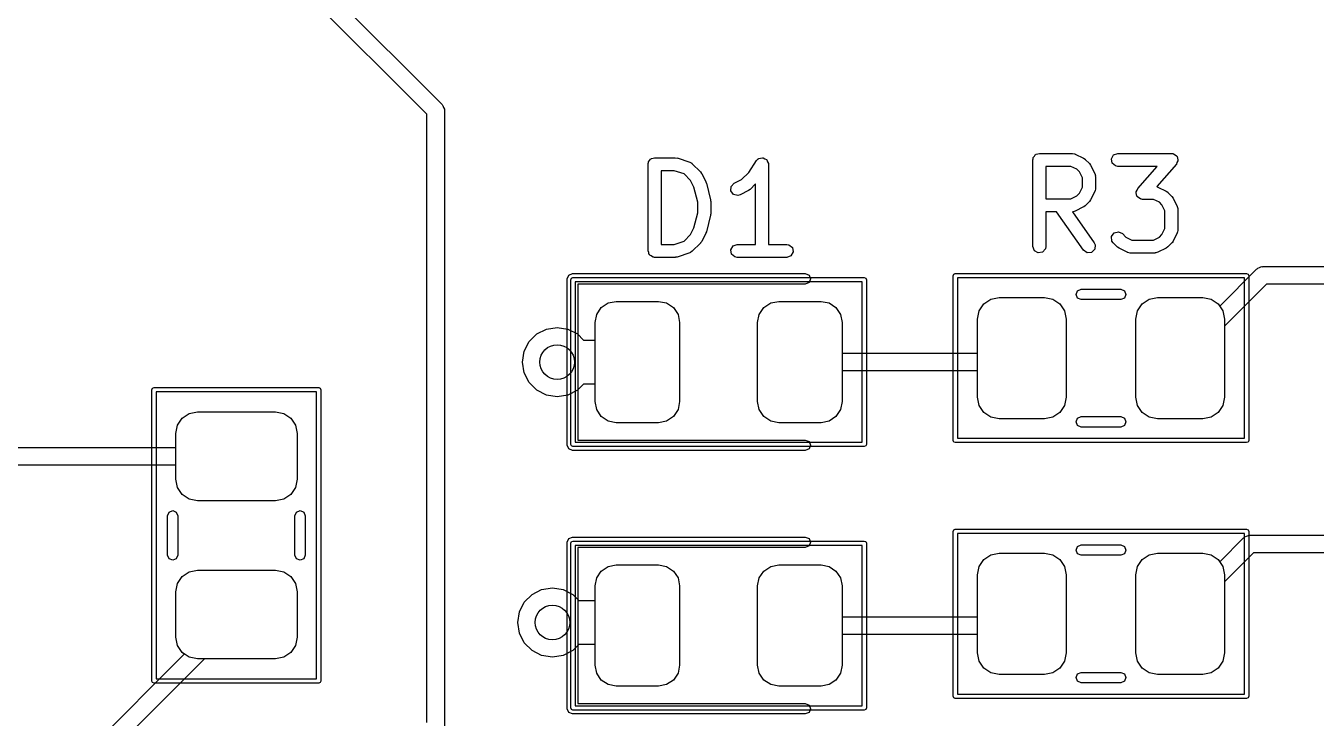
# Model space of a CAD drawing. Extents: x 96 to 198, y -147 to -47.
# Drawn here: x 148.07 to 162.96, y -86.61 to -78.62 of the extents above; entities that cross this region are included whole.
import ezdxf

# ---------------------------------------------------------------- set-up
doc = ezdxf.new("R2010")
doc.units = 0
doc.layers.add('BLACK', color=7, linetype='CONTINUOUS')

msp = doc.modelspace()

# ---------------------------------------------------------------- linework, layer by layer
at = {"layer": 'BLACK', "linetype": 'CONTINUOUS'}
for p, q in [((150.584, -77.2407), (152.872, -79.5282)), ((152.698, -79.6421), (150.47, -77.4141)), ((152.872, -79.5282), (152.876, -79.5355)), ((152.876, -79.5355), (152.882, -79.5403)), ((152.882, -79.5403), (152.89, -79.5629)), ((152.89, -79.5629), (152.9, -79.5841)), ((152.9, -79.5841), (152.899, -79.5922)), ((152.899, -79.5922), (152.902, -79.6)), ((152.902, -79.6), (152.902, -86.7)), ((152.698, -86.6579), (152.698, -79.6421)), ((155.249, -80.2174), (155.251, -80.2076)), ((155.249, -81.2174), (155.249, -80.2174)), ((155.251, -80.2044), (155.252, -80.2015)), ((155.251, -80.2076), (155.251, -80.2044)), ((155.252, -80.2015), (155.254, -80.1917)), ((155.254, -80.1917), (155.266, -80.1768)), ((155.266, -80.1768), (155.276, -80.1599)), ((155.276, -80.1599), (155.283, -80.1576)), ((155.283, -80.1576), (155.287, -80.1524)), ((155.287, -80.1524), (155.306, -80.149)), ((155.306, -80.149), (155.324, -80.1424)), ((155.324, -80.1424), (155.562, -80.1424)), ((155.562, -80.1424), (155.585, -80.1463)), ((155.585, -80.1463), (155.586, -80.1462)), ((155.586, -80.1462), (155.729, -80.1938)), ((155.729, -80.1938), (155.752, -80.2063)), ((155.752, -80.2063), (155.754, -80.2101)), ((155.754, -80.2101), (155.758, -80.212)), ((155.758, -80.212), (155.854, -80.3072)), ((156.409, -80.3125), (156.5, -80.1758)), ((156.5, -80.1758), (156.518, -80.1569)), ((156.518, -80.1569), (156.522, -80.1557)), ((156.522, -80.1557), (156.525, -80.1524)), ((156.525, -80.1524), (156.546, -80.1486)), ((156.546, -80.1486), (156.567, -80.1425)), ((156.567, -80.1425), (156.571, -80.1443)), ((156.571, -80.1443), (156.576, -80.1435)), ((156.576, -80.1435), (156.594, -80.1544)), ((156.594, -80.1544), (156.614, -80.1631)), ((156.614, -80.1631), (156.616, -80.167)), ((156.616, -80.167), (156.62, -80.1692)), ((156.62, -80.1692), (156.627, -80.1896)), ((156.627, -80.1896), (156.637, -80.2091)), ((156.637, -80.2091), (156.636, -80.2133)), ((156.636, -80.2133), (156.637, -80.2174)), ((156.637, -80.2174), (156.637, -81.1424)), ((159.687, -80.1674), (159.689, -80.1576)), ((159.687, -81.1674), (159.687, -80.1674)), ((159.688, -80.1544), (159.69, -80.1515)), ((159.689, -80.1576), (159.688, -80.1544)), ((159.69, -80.1515), (159.691, -80.1417)), ((159.691, -80.1417), (159.704, -80.1268)), ((159.704, -80.1268), (159.714, -80.1099)), ((159.714, -80.1099), (159.72, -80.1076)), ((159.72, -80.1076), (159.724, -80.1024)), ((159.724, -80.1024), (159.744, -80.099)), ((159.744, -80.099), (159.762, -80.0924)), ((159.762, -80.0924), (160.143, -80.0924)), ((160.143, -80.0924), (160.169, -80.0969)), ((160.169, -80.0969), (160.172, -80.0998)), ((160.172, -80.0998), (160.176, -80.1003)), ((160.176, -80.1003), (160.272, -80.1479)), ((160.272, -80.1479), (160.29, -80.1613)), ((160.29, -80.1613), (160.291, -80.162)), ((160.291, -80.162), (160.339, -80.2096)), ((160.339, -80.2096), (160.352, -80.228)), ((160.593, -80.1544), (160.618, -80.1099)), ((160.602, -80.2049), (160.593, -80.1544)), ((160.641, -80.2379), (160.602, -80.2049)), ((160.618, -80.1099), (160.667, -80.0924)), ((160.667, -80.0924), (161.286, -80.0924)), ((161.342, -80.2168), (161.115, -80.4768)), ((161.286, -80.0924), (161.297, -80.0943)), ((161.297, -80.0943), (161.3, -80.0938)), ((161.3, -80.0938), (161.303, -80.0954)), ((161.303, -80.0954), (161.311, -80.0969)), ((161.311, -80.0969), (161.327, -80.1099)), ((161.327, -80.1099), (161.344, -80.1204)), ((161.349, -80.1979), (161.342, -80.2168)), ((161.344, -80.1204), (161.346, -80.126)), ((161.346, -80.126), (161.351, -80.1299)), ((161.36, -80.1804), (161.349, -80.1979)), ((161.351, -80.1299), (161.354, -80.1498)), ((161.354, -80.1498), (161.361, -80.1689)), ((161.361, -80.1689), (161.359, -80.1745)), ((161.359, -80.1745), (161.36, -80.1804)), ((155.55, -80.2924), (155.399, -80.2924)), ((155.399, -80.2924), (155.399, -81.1424)), ((155.665, -80.3306), (155.55, -80.2924)), ((155.739, -80.4047), (155.665, -80.3306)), ((155.854, -80.3072), (155.866, -80.3256)), ((155.866, -80.3256), (155.868, -80.3267)), ((155.868, -80.3267), (155.915, -80.4219)), ((156.328, -80.3938), (156.409, -80.3125)), ((160.125, -80.2424), (159.837, -80.2424)), ((159.837, -80.2424), (159.837, -80.6162)), ((160.194, -80.2766), (160.125, -80.2424)), ((160.224, -80.307), (160.194, -80.2766)), ((160.258, -80.3756), (160.224, -80.307)), ((160.352, -80.228), (160.353, -80.2291)), ((160.353, -80.2291), (160.4, -80.3243)), ((160.4, -80.3243), (160.408, -80.3493)), ((160.408, -80.3493), (160.407, -80.3536)), ((160.407, -80.3536), (160.408, -80.3579)), ((160.408, -80.3579), (160.408, -80.5007)), ((160.667, -80.2424), (160.641, -80.2379)), ((161.12, -80.2424), (160.667, -80.2424)), ((160.896, -80.4989), (161.12, -80.2424)), ((155.777, -80.4817), (155.739, -80.4047)), ((155.821, -80.6552), (155.777, -80.4817)), ((155.915, -80.4219), (155.919, -80.4343)), ((155.919, -80.4343), (155.921, -80.4373)), ((155.921, -80.4373), (155.969, -80.6278)), ((156.205, -80.5245), (156.208, -80.4733)), ((156.208, -80.4733), (156.243, -80.436)), ((156.243, -80.436), (156.328, -80.3938)), ((156.407, -80.5214), (156.406, -80.5226)), ((156.425, -80.5085), (156.407, -80.5214)), ((156.487, -80.4461), (156.425, -80.5085)), ((156.487, -81.1424), (156.487, -80.4461)), ((160.224, -80.5515), (160.258, -80.483)), ((160.258, -80.483), (160.258, -80.3756)), ((160.408, -80.5007), (160.404, -80.5264)), ((160.879, -80.5353), (160.889, -80.5178)), ((160.889, -80.5178), (160.896, -80.4989)), ((161.115, -80.4768), (161.121, -80.4779)), ((161.121, -80.4779), (161.124, -80.4807)), ((161.124, -80.4807), (161.129, -80.4813)), ((161.129, -80.4813), (161.224, -80.5289)), ((155.821, -80.7796), (155.821, -80.6552)), ((155.969, -80.6278), (155.97, -80.6427)), ((155.97, -80.6427), (155.971, -80.646)), ((155.971, -80.646), (155.971, -80.7888)), ((156.235, -80.5657), (156.205, -80.5245)), ((156.285, -80.5776), (156.235, -80.5657)), ((156.31, -80.5702), (156.285, -80.5776)), ((156.406, -80.5226), (156.31, -80.5702)), ((159.837, -80.6162), (160.125, -80.6162)), ((160.125, -80.6162), (160.194, -80.5819)), ((160.194, -80.5819), (160.224, -80.5515)), ((160.339, -80.649), (160.291, -80.6966)), ((160.353, -80.6295), (160.339, -80.6475)), ((160.339, -80.6475), (160.339, -80.649)), ((160.4, -80.5343), (160.353, -80.6295)), ((160.401, -80.5298), (160.4, -80.5343)), ((160.404, -80.5264), (160.401, -80.5298)), ((160.877, -80.5468), (160.88, -80.5412)), ((160.884, -80.5659), (160.877, -80.5468)), ((160.88, -80.5412), (160.879, -80.5353)), ((160.887, -80.5858), (160.884, -80.5659)), ((160.892, -80.5897), (160.887, -80.5858)), ((160.894, -80.5953), (160.892, -80.5897)), ((160.911, -80.6058), (160.894, -80.5953)), ((160.927, -80.6188), (160.911, -80.6058)), ((160.935, -80.6203), (160.927, -80.6188)), ((160.938, -80.6219), (160.935, -80.6203)), ((160.941, -80.6214), (160.938, -80.6219)), ((160.952, -80.6233), (160.941, -80.6214)), ((161.078, -80.6233), (160.952, -80.6233)), ((161.146, -80.6576), (161.078, -80.6233)), ((161.176, -80.688), (161.146, -80.6576)), ((161.224, -80.5289), (161.242, -80.5422)), ((161.242, -80.5422), (161.244, -80.5429)), ((161.244, -80.5429), (161.291, -80.5905)), ((161.291, -80.5905), (161.304, -80.6089)), ((161.304, -80.6089), (161.305, -80.61)), ((161.305, -80.61), (161.353, -80.7053)), ((155.777, -80.9531), (155.821, -80.7796)), ((155.969, -80.807), (155.921, -80.9975)), ((155.971, -80.7888), (155.968, -80.8036)), ((155.968, -80.8036), (155.969, -80.807)), ((159.961, -80.7662), (159.837, -80.7662)), ((159.837, -80.7662), (159.837, -81.1674)), ((160.272, -81.2104), (159.961, -80.7662)), ((160.147, -80.7647), (160.144, -80.7658)), ((160.144, -80.7658), (160.395, -81.1244)), ((160.151, -80.7657), (160.147, -80.7647)), ((160.176, -80.7583), (160.151, -80.7657)), ((160.272, -80.7107), (160.176, -80.7583)), ((160.273, -80.7095), (160.272, -80.7107)), ((160.291, -80.6966), (160.273, -80.7095)), ((161.211, -80.7565), (161.176, -80.688)), ((161.211, -80.9592), (161.211, -80.7565)), ((161.353, -80.7053), (161.36, -80.7302)), ((161.36, -80.7302), (161.359, -80.7346)), ((161.359, -80.7346), (161.361, -80.7388)), ((161.361, -80.7388), (161.361, -80.9769)), ((155.739, -81.0301), (155.777, -80.9531)), ((161.176, -81.0277), (161.211, -80.9592)), ((155.55, -81.1424), (155.665, -81.1042)), ((155.665, -81.1042), (155.739, -81.0301)), ((155.868, -81.1081), (155.854, -81.1261)), ((155.915, -81.0128), (155.868, -81.1081)), ((155.916, -81.0093), (155.915, -81.0128)), ((155.921, -80.9975), (155.916, -81.0093)), ((160.594, -81.0527), (160.624, -81.0107)), ((160.599, -81.1038), (160.594, -81.0527)), ((160.614, -81.1252), (160.599, -81.1038)), ((160.624, -81.0107), (160.673, -80.9974)), ((160.673, -80.9974), (160.72, -81.0191)), ((160.72, -81.0191), (160.759, -81.0581)), ((160.759, -81.0581), (160.827, -81.0924)), ((160.827, -81.0924), (161.078, -81.0924)), ((161.078, -81.0924), (161.146, -81.0581)), ((161.146, -81.0581), (161.176, -81.0277)), ((161.305, -81.1057), (161.292, -81.1237)), ((161.353, -81.0104), (161.305, -81.1057)), ((161.356, -81.0026), (161.353, -81.006)), ((161.353, -81.006), (161.353, -81.0104)), ((161.361, -80.9769), (161.356, -81.0026)), ((155.256, -81.2357), (155.249, -81.2174)), ((155.259, -81.2549), (155.256, -81.2357)), ((155.265, -81.2592), (155.259, -81.2549)), ((155.267, -81.2656), (155.265, -81.2592)), ((155.284, -81.2753), (155.267, -81.2656)), ((155.399, -81.1424), (155.55, -81.1424)), ((155.729, -81.2409), (155.586, -81.2885)), ((155.733, -81.2381), (155.729, -81.2409)), ((155.737, -81.2377), (155.733, -81.2381)), ((155.758, -81.2228), (155.737, -81.2377)), ((155.854, -81.1276), (155.758, -81.2228)), ((155.854, -81.1261), (155.854, -81.1276)), ((156.203, -81.2044), (156.229, -81.1599)), ((156.212, -81.2549), (156.203, -81.2044)), ((156.251, -81.2879), (156.212, -81.2549)), ((156.229, -81.1599), (156.277, -81.1424)), ((156.277, -81.1424), (156.487, -81.1424)), ((156.637, -81.1424), (156.848, -81.1424)), ((156.848, -81.1424), (156.874, -81.1469)), ((156.874, -81.1469), (156.913, -81.1799)), ((156.922, -81.2304), (156.896, -81.2748)), ((156.913, -81.1799), (156.922, -81.2304)), ((159.704, -81.2156), (159.687, -81.1674)), ((159.749, -81.2412), (159.704, -81.2156)), ((159.799, -81.2323), (159.749, -81.2412)), ((159.832, -81.193), (159.799, -81.2323)), ((159.837, -81.1674), (159.832, -81.193)), ((160.314, -81.2398), (160.272, -81.2104)), ((160.365, -81.2354), (160.314, -81.2398)), ((160.401, -81.1991), (160.365, -81.2354)), ((160.395, -81.1244), (160.406, -81.148)), ((160.406, -81.148), (160.401, -81.1991)), ((160.661, -81.1728), (160.614, -81.1252)), ((160.663, -81.1735), (160.661, -81.1728)), ((160.681, -81.1868), (160.663, -81.1735)), ((160.776, -81.2345), (160.681, -81.1868)), ((160.78, -81.235), (160.776, -81.2345)), ((160.784, -81.2379), (160.78, -81.235)), ((160.81, -81.2424), (160.784, -81.2379)), ((161.095, -81.2424), (160.81, -81.2424)), ((161.099, -81.2408), (161.095, -81.2424)), ((161.104, -81.2419), (161.099, -81.2408)), ((161.129, -81.2345), (161.104, -81.2419)), ((161.224, -81.1868), (161.129, -81.2345)), ((161.225, -81.1857), (161.224, -81.1868)), ((161.244, -81.1728), (161.225, -81.1857)), ((161.291, -81.1252), (161.244, -81.1728)), ((161.292, -81.1237), (161.291, -81.1252)), ((155.299, -81.2879), (155.284, -81.2753)), ((155.308, -81.2896), (155.299, -81.2879)), ((155.311, -81.2912), (155.308, -81.2896)), ((155.315, -81.2907), (155.311, -81.2912)), ((155.324, -81.2924), (155.315, -81.2907)), ((155.562, -81.2924), (155.324, -81.2924)), ((155.564, -81.2918), (155.562, -81.2924)), ((155.586, -81.2885), (155.564, -81.2918)), ((156.277, -81.2924), (156.251, -81.2879)), ((156.848, -81.2924), (156.277, -81.2924)), ((156.896, -81.2748), (156.848, -81.2924)), ((162.28, -81.4178), (162.303, -81.4105)), ((162.303, -81.4105), (162.324, -81.3997)), ((162.324, -81.3997), (162.332, -81.4009)), ((162.332, -81.4009), (162.34, -81.3984)), ((162.34, -81.3984), (166.216, -81.3984)), ((154.317, -81.54), (154.335, -81.4976)), ((154.317, -83.46), (154.317, -81.54)), ((154.335, -81.4976), (154.377, -81.48)), ((154.357, -81.55), (154.365, -81.5323)), ((154.357, -83.45), (154.357, -81.55)), ((154.365, -81.5323), (154.382, -81.525)), ((154.377, -81.48), (157.062, -81.48)), ((154.382, -81.525), (157.743, -81.525)), ((157.062, -81.48), (157.105, -81.4976)), ((157.105, -81.4976), (157.123, -81.54)), ((157.123, -81.54), (157.105, -81.5824)), ((157.743, -81.525), (157.76, -81.5323)), ((157.76, -81.5323), (157.767, -81.55)), ((157.767, -81.55), (157.767, -83.45)), ((158.767, -81.505), (158.775, -81.4873)), ((158.767, -83.405), (158.767, -81.505)), ((158.775, -81.4873), (158.792, -81.48)), ((158.792, -81.48), (162.153, -81.48)), ((158.817, -81.53), (158.817, -83.38)), ((162.127, -81.53), (158.817, -81.53)), ((161.842, -81.8545), (162.268, -81.4282)), ((162.127, -83.38), (162.127, -81.53)), ((162.153, -81.48), (162.17, -81.4873)), ((162.17, -81.4873), (162.177, -81.505)), ((162.177, -81.505), (162.177, -83.405)), ((162.268, -81.4282), (162.275, -81.4244)), ((162.275, -81.4244), (162.28, -81.4178)), ((154.407, -81.575), (154.407, -83.425)), ((157.718, -81.575), (154.407, -81.575)), ((157.062, -81.6), (154.438, -81.6)), ((154.438, -81.6), (154.438, -83.4)), ((157.105, -81.5824), (157.062, -81.6)), ((157.718, -83.425), (157.718, -81.575)), ((160.185, -81.72), (160.203, -81.6776)), ((160.203, -81.6776), (160.245, -81.66)), ((160.245, -81.66), (160.7, -81.66)), ((160.7, -81.66), (160.742, -81.6776)), ((160.742, -81.6776), (160.76, -81.72)), ((162.382, -81.6016), (161.897, -82.0862)), ((166.216, -81.6016), (162.382, -81.6016)), ((154.709, -81.8714), (154.788, -81.8186)), ((154.709, -81.8714), (154.788, -81.8186)), ((154.709, -81.8714), (154.788, -81.8186)), ((154.788, -81.8186), (154.881, -81.8)), ((154.788, -81.8186), (154.881, -81.8)), ((154.788, -81.8186), (154.881, -81.8)), ((154.881, -81.8), (155.369, -81.8)), ((154.881, -81.8), (155.369, -81.8)), ((154.881, -81.8), (155.369, -81.8)), ((155.369, -81.8), (155.462, -81.8186)), ((155.369, -81.8), (155.462, -81.8186)), ((155.369, -81.8), (155.462, -81.8186)), ((155.462, -81.8186), (155.541, -81.8714)), ((155.462, -81.8186), (155.541, -81.8714)), ((155.462, -81.8186), (155.541, -81.8714)), ((156.584, -81.8714), (156.663, -81.8186)), ((156.584, -81.8714), (156.663, -81.8186)), ((156.584, -81.8714), (156.663, -81.8186)), ((156.663, -81.8186), (156.756, -81.8)), ((156.663, -81.8186), (156.756, -81.8)), ((156.663, -81.8186), (156.756, -81.8)), ((156.756, -81.8), (157.244, -81.8)), ((156.756, -81.8), (157.244, -81.8)), ((156.756, -81.8), (157.244, -81.8)), ((157.244, -81.8), (157.337, -81.8186)), ((157.244, -81.8), (157.337, -81.8186)), ((157.244, -81.8), (157.337, -81.8186)), ((157.337, -81.8186), (157.416, -81.8714)), ((157.337, -81.8186), (157.416, -81.8714)), ((157.337, -81.8186), (157.416, -81.8714)), ((159.067, -81.9093), (159.121, -81.8282)), ((159.067, -81.9093), (159.121, -81.8282)), ((159.067, -81.9093), (159.121, -81.8282)), ((159.121, -81.8282), (159.202, -81.774)), ((159.121, -81.8282), (159.202, -81.774)), ((159.121, -81.8282), (159.202, -81.774)), ((159.202, -81.774), (159.297, -81.755)), ((159.202, -81.774), (159.297, -81.755)), ((159.202, -81.774), (159.297, -81.755)), ((159.297, -81.755), (159.822, -81.755)), ((159.297, -81.755), (159.822, -81.755)), ((159.297, -81.755), (159.822, -81.755)), ((159.822, -81.755), (159.918, -81.774)), ((159.822, -81.755), (159.918, -81.774)), ((159.822, -81.755), (159.918, -81.774)), ((159.918, -81.774), (159.999, -81.8282)), ((159.918, -81.774), (159.999, -81.8282)), ((159.918, -81.774), (159.999, -81.8282)), ((159.999, -81.8282), (160.053, -81.9093)), ((159.999, -81.8282), (160.053, -81.9093)), ((159.999, -81.8282), (160.053, -81.9093)), ((160.203, -81.7624), (160.185, -81.72)), ((160.245, -81.78), (160.203, -81.7624)), ((160.7, -81.78), (160.245, -81.78)), ((160.742, -81.7624), (160.7, -81.78)), ((160.76, -81.72), (160.742, -81.7624)), ((160.892, -81.9093), (160.946, -81.8282)), ((160.892, -81.9093), (160.946, -81.8282)), ((160.892, -81.9093), (160.946, -81.8282)), ((160.946, -81.8282), (161.027, -81.774)), ((160.946, -81.8282), (161.027, -81.774)), ((160.946, -81.8282), (161.027, -81.774)), ((161.027, -81.774), (161.123, -81.755)), ((161.027, -81.774), (161.123, -81.755)), ((161.027, -81.774), (161.123, -81.755)), ((161.123, -81.755), (161.647, -81.755)), ((161.123, -81.755), (161.647, -81.755)), ((161.123, -81.755), (161.647, -81.755)), ((161.647, -81.755), (161.743, -81.774)), ((161.647, -81.755), (161.743, -81.774)), ((161.647, -81.755), (161.743, -81.774)), ((161.743, -81.774), (161.824, -81.8282)), ((161.743, -81.774), (161.824, -81.8282)), ((161.743, -81.774), (161.824, -81.8282)), ((161.824, -81.8282), (161.842, -81.8545)), ((161.824, -81.8282), (161.878, -81.9093)), ((161.824, -81.8282), (161.878, -81.9093)), ((154.637, -82.0438), (154.656, -81.9505)), ((154.637, -82.0438), (154.656, -81.9505)), ((154.637, -82.0438), (154.656, -81.9505)), ((154.656, -81.9505), (154.709, -81.8714)), ((154.656, -81.9505), (154.709, -81.8714)), ((154.656, -81.9505), (154.709, -81.8714)), ((155.541, -81.8714), (155.594, -81.9505)), ((155.541, -81.8714), (155.594, -81.9505)), ((155.541, -81.8714), (155.594, -81.9505)), ((155.594, -81.9505), (155.612, -82.0438)), ((155.594, -81.9505), (155.612, -82.0438)), ((155.594, -81.9505), (155.612, -82.0438)), ((156.512, -82.0438), (156.531, -81.9505)), ((156.512, -82.0438), (156.531, -81.9505)), ((156.512, -82.0438), (156.531, -81.9505)), ((156.531, -81.9505), (156.584, -81.8714)), ((156.531, -81.9505), (156.584, -81.8714)), ((156.531, -81.9505), (156.584, -81.8714)), ((157.416, -81.8714), (157.469, -81.9505)), ((157.416, -81.8714), (157.469, -81.9505)), ((157.416, -81.8714), (157.469, -81.9505)), ((157.469, -81.9505), (157.487, -82.0438)), ((157.469, -81.9505), (157.487, -82.0438)), ((157.469, -81.9505), (157.487, -82.0438)), ((159.047, -82.005), (159.067, -81.9093)), ((159.047, -82.005), (159.067, -81.9093)), ((159.047, -82.005), (159.067, -81.9093)), ((159.047, -82.3984), (159.047, -82.005)), ((159.047, -82.905), (159.047, -82.005)), ((159.047, -82.905), (159.047, -82.005)), ((160.053, -81.9093), (160.072, -82.005)), ((160.053, -81.9093), (160.072, -82.005)), ((160.053, -81.9093), (160.072, -82.005)), ((160.072, -82.005), (160.072, -82.905)), ((160.072, -82.005), (160.072, -82.905)), ((160.072, -82.005), (160.072, -82.905)), ((160.873, -82.005), (160.892, -81.9093)), ((160.873, -82.005), (160.892, -81.9093)), ((160.873, -82.005), (160.892, -81.9093)), ((160.873, -82.905), (160.873, -82.005)), ((160.873, -82.905), (160.873, -82.005)), ((160.873, -82.905), (160.873, -82.005)), ((161.878, -81.9093), (161.897, -82.005)), ((161.878, -81.9093), (161.897, -82.005)), ((161.897, -82.005), (161.897, -82.905)), ((161.897, -82.005), (161.897, -82.905)), ((153.965, -82.1764), (154.076, -82.1196)), ((154.076, -82.1196), (154.2, -82.1)), ((154.2, -82.1), (154.324, -82.1196)), ((154.324, -82.1196), (154.435, -82.1764)), ((154.637, -82.246), (154.637, -82.0438)), ((154.637, -82.9562), (154.637, -82.0438)), ((154.637, -82.9562), (154.637, -82.0438)), ((155.612, -82.0438), (155.612, -82.9562)), ((155.612, -82.0438), (155.612, -82.9562)), ((155.612, -82.0438), (155.612, -82.9562)), ((156.512, -82.9562), (156.512, -82.0438)), ((156.512, -82.9562), (156.512, -82.0438)), ((156.512, -82.9562), (156.512, -82.0438)), ((157.487, -82.0438), (157.487, -82.3984)), ((157.487, -82.0438), (157.487, -82.9562)), ((157.487, -82.0438), (157.487, -82.9562)), ((161.897, -82.0862), (161.897, -82.905)), ((153.82, -82.3764), (153.876, -82.2649)), ((153.876, -82.2649), (153.965, -82.1764)), ((154.435, -82.1764), (154.505, -82.246)), ((154.505, -82.246), (154.637, -82.246)), ((153.8, -82.5), (153.82, -82.3764)), ((157.487, -82.3984), (159.047, -82.3984)), ((153.82, -82.6236), (153.8, -82.5)), ((159.047, -82.6016), (157.487, -82.6016)), ((157.487, -82.6016), (157.487, -82.9562)), ((159.047, -82.905), (159.047, -82.6016)), ((153.876, -82.7351), (153.82, -82.6236)), ((153.965, -82.8236), (153.876, -82.7351)), ((154.505, -82.754), (154.435, -82.8236)), ((154.637, -82.754), (154.505, -82.754)), ((154.637, -82.9562), (154.637, -82.754)), ((149.525, -82.82), (149.532, -82.8023)), ((149.525, -86.18), (149.525, -82.82)), ((149.532, -82.8023), (149.55, -82.795)), ((149.55, -82.795), (151.45, -82.795)), ((149.575, -82.845), (149.575, -86.155)), ((151.425, -82.845), (149.575, -82.845)), ((151.425, -86.155), (151.425, -82.845)), ((151.45, -82.795), (151.468, -82.8023)), ((151.468, -82.8023), (151.475, -82.82)), ((151.475, -82.82), (151.475, -86.18)), ((154.076, -82.8804), (153.965, -82.8236)), ((154.2, -82.9), (154.076, -82.8804)), ((154.324, -82.8804), (154.2, -82.9)), ((154.435, -82.8236), (154.324, -82.8804)), ((154.656, -83.0495), (154.637, -82.9562)), ((154.656, -83.0495), (154.637, -82.9562)), ((154.656, -83.0495), (154.637, -82.9562)), ((154.709, -83.1286), (154.656, -83.0495)), ((154.709, -83.1286), (154.656, -83.0495)), ((154.709, -83.1286), (154.656, -83.0495)), ((155.594, -83.0495), (155.541, -83.1286)), ((155.594, -83.0495), (155.541, -83.1286)), ((155.594, -83.0495), (155.541, -83.1286)), ((155.612, -82.9562), (155.594, -83.0495)), ((155.612, -82.9562), (155.594, -83.0495)), ((155.612, -82.9562), (155.594, -83.0495)), ((156.531, -83.0495), (156.512, -82.9562)), ((156.531, -83.0495), (156.512, -82.9562)), ((156.531, -83.0495), (156.512, -82.9562)), ((156.584, -83.1286), (156.531, -83.0495)), ((156.584, -83.1286), (156.531, -83.0495)), ((156.584, -83.1286), (156.531, -83.0495)), ((157.469, -83.0495), (157.416, -83.1286)), ((157.469, -83.0495), (157.416, -83.1286)), ((157.469, -83.0495), (157.416, -83.1286)), ((157.487, -82.9562), (157.469, -83.0495)), ((157.487, -82.9562), (157.469, -83.0495)), ((157.487, -82.9562), (157.469, -83.0495)), ((159.067, -83.0007), (159.047, -82.905)), ((159.067, -83.0007), (159.047, -82.905)), ((159.067, -83.0007), (159.047, -82.905)), ((159.121, -83.0818), (159.067, -83.0007)), ((159.121, -83.0818), (159.067, -83.0007)), ((159.121, -83.0818), (159.067, -83.0007)), ((160.053, -83.0007), (159.999, -83.0818)), ((160.053, -83.0007), (159.999, -83.0818)), ((160.053, -83.0007), (159.999, -83.0818)), ((160.072, -82.905), (160.053, -83.0007)), ((160.072, -82.905), (160.053, -83.0007)), ((160.072, -82.905), (160.053, -83.0007)), ((160.892, -83.0007), (160.873, -82.905)), ((160.892, -83.0007), (160.873, -82.905)), ((160.892, -83.0007), (160.873, -82.905)), ((160.946, -83.0818), (160.892, -83.0007)), ((160.946, -83.0818), (160.892, -83.0007)), ((160.946, -83.0818), (160.892, -83.0007)), ((161.878, -83.0007), (161.824, -83.0818)), ((161.878, -83.0007), (161.824, -83.0818)), ((161.878, -83.0007), (161.824, -83.0818)), ((161.897, -82.905), (161.878, -83.0007)), ((161.897, -82.905), (161.878, -83.0007)), ((161.897, -82.905), (161.878, -83.0007)), ((149.819, -83.2293), (149.873, -83.1482)), ((149.819, -83.2293), (149.873, -83.1482)), ((149.819, -83.2293), (149.873, -83.1482)), ((149.873, -83.1482), (149.954, -83.094)), ((149.873, -83.1482), (149.954, -83.094)), ((149.873, -83.1482), (149.954, -83.094)), ((149.954, -83.094), (150.05, -83.075)), ((149.954, -83.094), (150.05, -83.075)), ((149.954, -83.094), (150.05, -83.075)), ((150.05, -83.075), (150.95, -83.075)), ((150.05, -83.075), (150.95, -83.075)), ((150.05, -83.075), (150.95, -83.075)), ((150.95, -83.075), (151.046, -83.094)), ((150.95, -83.075), (151.046, -83.094)), ((150.95, -83.075), (151.046, -83.094)), ((151.046, -83.094), (151.127, -83.1482)), ((151.046, -83.094), (151.127, -83.1482)), ((151.046, -83.094), (151.127, -83.1482)), ((151.127, -83.1482), (151.181, -83.2293)), ((151.127, -83.1482), (151.181, -83.2293)), ((151.127, -83.1482), (151.181, -83.2293)), ((154.788, -83.1814), (154.709, -83.1286)), ((154.788, -83.1814), (154.709, -83.1286)), ((154.788, -83.1814), (154.709, -83.1286)), ((154.881, -83.2), (154.788, -83.1814)), ((154.881, -83.2), (154.788, -83.1814)), ((154.881, -83.2), (154.788, -83.1814)), ((155.369, -83.2), (154.881, -83.2)), ((155.369, -83.2), (154.881, -83.2)), ((155.369, -83.2), (154.881, -83.2)), ((155.462, -83.1814), (155.369, -83.2)), ((155.462, -83.1814), (155.369, -83.2)), ((155.462, -83.1814), (155.369, -83.2)), ((155.541, -83.1286), (155.462, -83.1814)), ((155.541, -83.1286), (155.462, -83.1814)), ((155.541, -83.1286), (155.462, -83.1814)), ((156.663, -83.1814), (156.584, -83.1286)), ((156.663, -83.1814), (156.584, -83.1286)), ((156.663, -83.1814), (156.584, -83.1286)), ((156.756, -83.2), (156.663, -83.1814)), ((156.756, -83.2), (156.663, -83.1814)), ((156.756, -83.2), (156.663, -83.1814)), ((157.244, -83.2), (156.756, -83.2)), ((157.244, -83.2), (156.756, -83.2)), ((157.244, -83.2), (156.756, -83.2)), ((157.337, -83.1814), (157.244, -83.2)), ((157.337, -83.1814), (157.244, -83.2)), ((157.337, -83.1814), (157.244, -83.2)), ((157.416, -83.1286), (157.337, -83.1814)), ((157.416, -83.1286), (157.337, -83.1814)), ((157.416, -83.1286), (157.337, -83.1814)), ((159.202, -83.136), (159.121, -83.0818)), ((159.202, -83.136), (159.121, -83.0818)), ((159.202, -83.136), (159.121, -83.0818)), ((159.297, -83.155), (159.202, -83.136)), ((159.297, -83.155), (159.202, -83.136)), ((159.297, -83.155), (159.202, -83.136)), ((159.822, -83.155), (159.297, -83.155)), ((159.822, -83.155), (159.297, -83.155)), ((159.822, -83.155), (159.297, -83.155)), ((159.918, -83.136), (159.822, -83.155)), ((159.918, -83.136), (159.822, -83.155)), ((159.918, -83.136), (159.822, -83.155)), ((159.999, -83.0818), (159.918, -83.136)), ((159.999, -83.0818), (159.918, -83.136)), ((159.999, -83.0818), (159.918, -83.136)), ((160.185, -83.19), (160.203, -83.1476)), ((160.203, -83.2324), (160.185, -83.19)), ((160.203, -83.1476), (160.245, -83.13)), ((160.245, -83.13), (160.7, -83.13)), ((160.7, -83.13), (160.742, -83.1476)), ((160.742, -83.1476), (160.76, -83.19)), ((160.76, -83.19), (160.742, -83.2324)), ((161.027, -83.136), (160.946, -83.0818)), ((161.027, -83.136), (160.946, -83.0818)), ((161.027, -83.136), (160.946, -83.0818)), ((161.123, -83.155), (161.027, -83.136)), ((161.123, -83.155), (161.027, -83.136)), ((161.123, -83.155), (161.027, -83.136)), ((161.647, -83.155), (161.123, -83.155)), ((161.647, -83.155), (161.123, -83.155)), ((161.647, -83.155), (161.123, -83.155)), ((161.743, -83.136), (161.647, -83.155)), ((161.743, -83.136), (161.647, -83.155)), ((161.743, -83.136), (161.647, -83.155)), ((161.824, -83.0818), (161.743, -83.136)), ((161.824, -83.0818), (161.743, -83.136)), ((161.824, -83.0818), (161.743, -83.136)), ((149.8, -83.325), (149.819, -83.2293)), ((149.8, -83.325), (149.819, -83.2293)), ((149.8, -83.325), (149.819, -83.2293)), ((149.8, -83.4859), (149.8, -83.325)), ((149.8, -83.85), (149.8, -83.325)), ((149.8, -83.85), (149.8, -83.325)), ((151.181, -83.2293), (151.2, -83.325)), ((151.181, -83.2293), (151.2, -83.325)), ((151.181, -83.2293), (151.2, -83.325)), ((151.2, -83.325), (151.2, -83.85)), ((151.2, -83.325), (151.2, -83.85)), ((151.2, -83.325), (151.2, -83.85)), ((160.245, -83.25), (160.203, -83.2324)), ((160.7, -83.25), (160.245, -83.25)), ((160.742, -83.2324), (160.7, -83.25)), ((145.017, -83.4859), (149.8, -83.4859)), ((154.335, -83.5024), (154.317, -83.46)), ((154.365, -83.4677), (154.357, -83.45)), ((154.382, -83.475), (154.365, -83.4677)), ((157.743, -83.475), (154.382, -83.475)), ((154.407, -83.425), (157.718, -83.425)), ((154.438, -83.4), (157.062, -83.4)), ((157.062, -83.4), (157.105, -83.4176)), ((157.105, -83.4176), (157.123, -83.46)), ((157.123, -83.46), (157.105, -83.5024)), ((157.76, -83.4677), (157.743, -83.475)), ((157.767, -83.45), (157.76, -83.4677)), ((158.775, -83.4227), (158.767, -83.405)), ((158.792, -83.43), (158.775, -83.4227)), ((162.153, -83.43), (158.792, -83.43)), ((158.817, -83.38), (162.127, -83.38)), ((162.17, -83.4227), (162.153, -83.43)), ((162.177, -83.405), (162.17, -83.4227)), ((154.377, -83.52), (154.335, -83.5024)), ((157.062, -83.52), (154.377, -83.52)), ((157.105, -83.5024), (157.062, -83.52)), ((149.8, -83.6891), (144.975, -83.6891)), ((149.8, -83.85), (149.8, -83.6891)), ((149.819, -83.9457), (149.8, -83.85)), ((149.819, -83.9457), (149.8, -83.85)), ((149.819, -83.9457), (149.8, -83.85)), ((149.873, -84.0268), (149.819, -83.9457)), ((149.873, -84.0268), (149.819, -83.9457)), ((149.873, -84.0268), (149.819, -83.9457)), ((151.181, -83.9457), (151.127, -84.0268)), ((151.181, -83.9457), (151.127, -84.0268)), ((151.181, -83.9457), (151.127, -84.0268)), ((151.2, -83.85), (151.181, -83.9457)), ((151.2, -83.85), (151.181, -83.9457)), ((151.2, -83.85), (151.181, -83.9457)), ((149.954, -84.081), (149.873, -84.0268)), ((149.954, -84.081), (149.873, -84.0268)), ((149.954, -84.081), (149.873, -84.0268)), ((150.05, -84.1), (149.954, -84.081)), ((150.05, -84.1), (149.954, -84.081)), ((150.05, -84.1), (149.954, -84.081)), ((151.046, -84.081), (150.95, -84.1)), ((151.046, -84.081), (150.95, -84.1)), ((151.046, -84.081), (150.95, -84.1)), ((151.127, -84.0268), (151.046, -84.081)), ((151.127, -84.0268), (151.046, -84.081)), ((151.127, -84.0268), (151.046, -84.081)), ((149.705, -84.2729), (149.723, -84.2305)), ((149.723, -84.2305), (149.765, -84.2129)), ((149.765, -84.2129), (149.807, -84.2305)), ((149.807, -84.2305), (149.825, -84.2729)), ((150.95, -84.1), (150.05, -84.1)), ((150.95, -84.1), (150.05, -84.1)), ((150.95, -84.1), (150.05, -84.1)), ((151.175, -84.2729), (151.193, -84.2305)), ((151.193, -84.2305), (151.235, -84.2129)), ((151.235, -84.2129), (151.277, -84.2305)), ((151.277, -84.2305), (151.295, -84.2729)), ((149.705, -84.7271), (149.705, -84.2729)), ((149.825, -84.2729), (149.825, -84.7271)), ((151.175, -84.7271), (151.175, -84.2729)), ((151.295, -84.2729), (151.295, -84.7271)), ((154.317, -84.58), (154.335, -84.5376)), ((154.335, -84.5376), (154.377, -84.52)), ((154.377, -84.52), (157.062, -84.52)), ((157.062, -84.52), (157.105, -84.5376)), ((157.105, -84.5376), (157.123, -84.58)), ((158.767, -84.455), (158.775, -84.4373)), ((158.767, -86.355), (158.767, -84.455)), ((158.775, -84.4373), (158.792, -84.43)), ((158.792, -84.43), (162.153, -84.43)), ((158.817, -84.48), (158.817, -86.33)), ((162.127, -84.48), (158.817, -84.48)), ((161.842, -84.8045), (162.118, -84.5282)), ((162.118, -84.5282), (162.125, -84.5244)), ((162.125, -84.5244), (162.13, -84.5178)), ((162.127, -86.33), (162.127, -84.48)), ((162.13, -84.5178), (162.153, -84.5105)), ((162.153, -84.43), (162.17, -84.4373)), ((162.153, -84.5105), (162.174, -84.4997)), ((162.17, -84.4373), (162.177, -84.455)), ((162.174, -84.4997), (162.182, -84.5009)), ((162.177, -84.455), (162.177, -86.355)), ((162.182, -84.5009), (162.19, -84.4984)), ((162.19, -84.4984), (166.016, -84.4984)), ((154.317, -86.5), (154.317, -84.58)), ((154.357, -84.59), (154.365, -84.5723)), ((154.357, -86.49), (154.357, -84.59)), ((154.365, -84.5723), (154.382, -84.565)), ((154.382, -84.565), (157.743, -84.565)), ((154.407, -84.615), (154.407, -86.465)), ((157.718, -84.615), (154.407, -84.615)), ((157.062, -84.64), (154.438, -84.64)), ((154.438, -84.64), (154.438, -86.44)), ((157.105, -84.6224), (157.062, -84.64)), ((157.123, -84.58), (157.105, -84.6224)), ((157.718, -86.465), (157.718, -84.615)), ((157.743, -84.565), (157.76, -84.5723)), ((157.76, -84.5723), (157.767, -84.59)), ((157.767, -84.59), (157.767, -86.49)), ((160.185, -84.67), (160.203, -84.6276)), ((160.203, -84.7124), (160.185, -84.67)), ((160.203, -84.6276), (160.245, -84.61)), ((160.245, -84.61), (160.7, -84.61)), ((160.7, -84.61), (160.742, -84.6276)), ((160.742, -84.6276), (160.76, -84.67)), ((160.76, -84.67), (160.742, -84.7124)), ((149.723, -84.7695), (149.705, -84.7271)), ((149.765, -84.7871), (149.723, -84.7695)), ((149.807, -84.7695), (149.765, -84.7871)), ((149.825, -84.7271), (149.807, -84.7695)), ((151.193, -84.7695), (151.175, -84.7271)), ((151.235, -84.7871), (151.193, -84.7695)), ((151.277, -84.7695), (151.235, -84.7871)), ((151.295, -84.7271), (151.277, -84.7695)), ((159.067, -84.8593), (159.121, -84.7782)), ((159.067, -84.8593), (159.121, -84.7782)), ((159.067, -84.8593), (159.121, -84.7782)), ((159.121, -84.7782), (159.202, -84.724)), ((159.121, -84.7782), (159.202, -84.724)), ((159.121, -84.7782), (159.202, -84.724)), ((159.202, -84.724), (159.297, -84.705)), ((159.202, -84.724), (159.297, -84.705)), ((159.202, -84.724), (159.297, -84.705)), ((159.297, -84.705), (159.822, -84.705)), ((159.297, -84.705), (159.822, -84.705)), ((159.297, -84.705), (159.822, -84.705)), ((159.822, -84.705), (159.918, -84.724)), ((159.822, -84.705), (159.918, -84.724)), ((159.822, -84.705), (159.918, -84.724)), ((159.918, -84.724), (159.999, -84.7782)), ((159.918, -84.724), (159.999, -84.7782)), ((159.918, -84.724), (159.999, -84.7782)), ((159.999, -84.7782), (160.053, -84.8593)), ((159.999, -84.7782), (160.053, -84.8593)), ((159.999, -84.7782), (160.053, -84.8593)), ((160.245, -84.73), (160.203, -84.7124)), ((160.7, -84.73), (160.245, -84.73)), ((160.742, -84.7124), (160.7, -84.73)), ((160.892, -84.8593), (160.946, -84.7782)), ((160.892, -84.8593), (160.946, -84.7782)), ((160.892, -84.8593), (160.946, -84.7782)), ((160.946, -84.7782), (161.027, -84.724)), ((160.946, -84.7782), (161.027, -84.724)), ((160.946, -84.7782), (161.027, -84.724)), ((161.027, -84.724), (161.123, -84.705)), ((161.027, -84.724), (161.123, -84.705)), ((161.027, -84.724), (161.123, -84.705)), ((161.123, -84.705), (161.647, -84.705)), ((161.123, -84.705), (161.647, -84.705)), ((161.123, -84.705), (161.647, -84.705)), ((161.647, -84.705), (161.743, -84.724)), ((161.647, -84.705), (161.743, -84.724)), ((161.647, -84.705), (161.743, -84.724)), ((161.743, -84.724), (161.824, -84.7782)), ((161.743, -84.724), (161.824, -84.7782)), ((161.743, -84.724), (161.824, -84.7782)), ((161.824, -84.7782), (161.842, -84.8045)), ((161.824, -84.7782), (161.878, -84.8593)), ((161.824, -84.7782), (161.878, -84.8593)), ((162.232, -84.7016), (161.897, -85.0362)), ((166.016, -84.7016), (162.232, -84.7016)), ((149.819, -85.0543), (149.873, -84.9732)), ((149.819, -85.0543), (149.873, -84.9732)), ((149.819, -85.0543), (149.873, -84.9732)), ((149.873, -84.9732), (149.954, -84.919)), ((149.873, -84.9732), (149.954, -84.919)), ((149.873, -84.9732), (149.954, -84.919)), ((149.954, -84.919), (150.05, -84.9)), ((149.954, -84.919), (150.05, -84.9)), ((149.954, -84.919), (150.05, -84.9)), ((150.05, -84.9), (150.95, -84.9)), ((150.05, -84.9), (150.95, -84.9)), ((150.05, -84.9), (150.95, -84.9)), ((150.95, -84.9), (151.046, -84.919)), ((150.95, -84.9), (151.046, -84.919)), ((150.95, -84.9), (151.046, -84.919)), ((151.046, -84.919), (151.127, -84.9732)), ((151.046, -84.919), (151.127, -84.9732)), ((151.046, -84.919), (151.127, -84.9732)), ((151.127, -84.9732), (151.181, -85.0543)), ((151.127, -84.9732), (151.181, -85.0543)), ((151.127, -84.9732), (151.181, -85.0543)), ((154.656, -84.9905), (154.709, -84.9114)), ((154.656, -84.9905), (154.709, -84.9114)), ((154.656, -84.9905), (154.709, -84.9114)), ((154.709, -84.9114), (154.788, -84.8586)), ((154.709, -84.9114), (154.788, -84.8586)), ((154.709, -84.9114), (154.788, -84.8586)), ((154.788, -84.8586), (154.881, -84.84)), ((154.788, -84.8586), (154.881, -84.84)), ((154.788, -84.8586), (154.881, -84.84)), ((154.881, -84.84), (155.369, -84.84)), ((154.881, -84.84), (155.369, -84.84)), ((154.881, -84.84), (155.369, -84.84)), ((155.369, -84.84), (155.462, -84.8586)), ((155.369, -84.84), (155.462, -84.8586)), ((155.369, -84.84), (155.462, -84.8586)), ((155.462, -84.8586), (155.541, -84.9114)), ((155.462, -84.8586), (155.541, -84.9114)), ((155.462, -84.8586), (155.541, -84.9114)), ((155.541, -84.9114), (155.594, -84.9905)), ((155.541, -84.9114), (155.594, -84.9905)), ((155.541, -84.9114), (155.594, -84.9905)), ((156.531, -84.9905), (156.584, -84.9114)), ((156.531, -84.9905), (156.584, -84.9114)), ((156.531, -84.9905), (156.584, -84.9114)), ((156.584, -84.9114), (156.663, -84.8586)), ((156.584, -84.9114), (156.663, -84.8586)), ((156.584, -84.9114), (156.663, -84.8586)), ((156.663, -84.8586), (156.756, -84.84)), ((156.663, -84.8586), (156.756, -84.84)), ((156.663, -84.8586), (156.756, -84.84)), ((156.756, -84.84), (157.244, -84.84)), ((156.756, -84.84), (157.244, -84.84)), ((156.756, -84.84), (157.244, -84.84)), ((157.244, -84.84), (157.337, -84.8586)), ((157.244, -84.84), (157.337, -84.8586)), ((157.244, -84.84), (157.337, -84.8586)), ((157.337, -84.8586), (157.416, -84.9114)), ((157.337, -84.8586), (157.416, -84.9114)), ((157.337, -84.8586), (157.416, -84.9114)), ((157.416, -84.9114), (157.469, -84.9905)), ((157.416, -84.9114), (157.469, -84.9905)), ((157.416, -84.9114), (157.469, -84.9905)), ((159.047, -84.955), (159.067, -84.8593)), ((159.047, -84.955), (159.067, -84.8593)), ((159.047, -84.955), (159.067, -84.8593)), ((159.047, -85.4384), (159.047, -84.955)), ((159.047, -85.855), (159.047, -84.955)), ((159.047, -85.855), (159.047, -84.955)), ((160.053, -84.8593), (160.072, -84.955)), ((160.053, -84.8593), (160.072, -84.955)), ((160.053, -84.8593), (160.072, -84.955)), ((160.072, -84.955), (160.072, -85.855)), ((160.072, -84.955), (160.072, -85.855)), ((160.072, -84.955), (160.072, -85.855)), ((160.873, -84.955), (160.892, -84.8593)), ((160.873, -84.955), (160.892, -84.8593)), ((160.873, -84.955), (160.892, -84.8593)), ((160.873, -85.855), (160.873, -84.955)), ((160.873, -85.855), (160.873, -84.955)), ((160.873, -85.855), (160.873, -84.955)), ((161.878, -84.8593), (161.897, -84.955)), ((161.878, -84.8593), (161.897, -84.955)), ((161.897, -84.955), (161.897, -85.855)), ((161.897, -84.955), (161.897, -85.855)), ((149.8, -85.15), (149.819, -85.0543)), ((149.8, -85.15), (149.819, -85.0543)), ((149.8, -85.15), (149.819, -85.0543)), ((151.181, -85.0543), (151.2, -85.15)), ((151.181, -85.0543), (151.2, -85.15)), ((151.181, -85.0543), (151.2, -85.15)), ((153.91, -85.1805), (154.021, -85.1237)), ((154.021, -85.1237), (154.145, -85.1041)), ((154.145, -85.1041), (154.268, -85.1237)), ((154.268, -85.1237), (154.38, -85.1805)), ((154.637, -85.0837), (154.656, -84.9905)), ((154.637, -85.0837), (154.656, -84.9905)), ((154.637, -85.0837), (154.656, -84.9905)), ((154.637, -85.2501), (154.637, -85.0837)), ((154.637, -85.9962), (154.637, -85.0837)), ((154.637, -85.9962), (154.637, -85.0837)), ((155.594, -84.9905), (155.612, -85.0837)), ((155.594, -84.9905), (155.612, -85.0837)), ((155.594, -84.9905), (155.612, -85.0837)), ((155.612, -85.0837), (155.612, -85.9962)), ((155.612, -85.0837), (155.612, -85.9962)), ((155.612, -85.0837), (155.612, -85.9962)), ((156.512, -85.0837), (156.531, -84.9905)), ((156.512, -85.0837), (156.531, -84.9905)), ((156.512, -85.0837), (156.531, -84.9905)), ((156.512, -85.9962), (156.512, -85.0837)), ((156.512, -85.9962), (156.512, -85.0837)), ((156.512, -85.9962), (156.512, -85.0837)), ((157.469, -84.9905), (157.487, -85.0837)), ((157.469, -84.9905), (157.487, -85.0837)), ((157.469, -84.9905), (157.487, -85.0837)), ((157.487, -85.0837), (157.487, -85.4384)), ((157.487, -85.0837), (157.487, -85.9962)), ((157.487, -85.0837), (157.487, -85.9962)), ((161.897, -85.0362), (161.897, -85.855)), ((149.8, -85.675), (149.8, -85.15)), ((149.8, -85.675), (149.8, -85.15)), ((149.8, -85.675), (149.8, -85.15)), ((151.2, -85.15), (151.2, -85.675)), ((151.2, -85.15), (151.2, -85.675)), ((151.2, -85.15), (151.2, -85.675)), ((153.764, -85.3805), (153.821, -85.269)), ((153.821, -85.269), (153.91, -85.1805)), ((154.38, -85.1805), (154.449, -85.2501)), ((154.449, -85.2501), (154.637, -85.2501)), ((153.745, -85.5041), (153.764, -85.3805)), ((153.764, -85.6277), (153.745, -85.5041)), ((157.487, -85.4384), (159.047, -85.4384)), ((149.819, -85.7707), (149.8, -85.675)), ((149.819, -85.7707), (149.8, -85.675)), ((149.819, -85.7707), (149.8, -85.675)), ((151.2, -85.675), (151.181, -85.7707)), ((151.2, -85.675), (151.181, -85.7707)), ((151.2, -85.675), (151.181, -85.7707)), ((153.821, -85.7392), (153.764, -85.6277)), ((159.047, -85.6416), (157.487, -85.6416)), ((157.487, -85.6416), (157.487, -85.9962)), ((159.047, -85.855), (159.047, -85.6416)), ((146.87, -88.8984), (149.899, -85.8693)), ((149.873, -85.8518), (149.819, -85.7707)), ((149.873, -85.8518), (149.819, -85.7707)), ((149.873, -85.8518), (149.819, -85.7707)), ((149.899, -85.8693), (149.873, -85.8518)), ((149.954, -85.906), (149.873, -85.8518)), ((149.954, -85.906), (149.873, -85.8518)), ((151.127, -85.8518), (151.046, -85.906)), ((151.127, -85.8518), (151.046, -85.906)), ((151.127, -85.8518), (151.046, -85.906)), ((151.181, -85.7707), (151.127, -85.8518)), ((151.181, -85.7707), (151.127, -85.8518)), ((151.181, -85.7707), (151.127, -85.8518)), ((153.91, -85.8277), (153.821, -85.7392)), ((154.021, -85.8845), (153.91, -85.8277)), ((154.38, -85.8277), (154.268, -85.8845)), ((154.449, -85.7581), (154.38, -85.8277)), ((154.637, -85.7581), (154.449, -85.7581)), ((154.637, -85.9962), (154.637, -85.7581)), ((159.067, -85.9507), (159.047, -85.855)), ((159.067, -85.9507), (159.047, -85.855)), ((159.067, -85.9507), (159.047, -85.855)), ((160.072, -85.855), (160.053, -85.9507)), ((160.072, -85.855), (160.053, -85.9507)), ((160.072, -85.855), (160.053, -85.9507)), ((160.892, -85.9507), (160.873, -85.855)), ((160.892, -85.9507), (160.873, -85.855)), ((160.892, -85.9507), (160.873, -85.855)), ((161.897, -85.855), (161.878, -85.9507)), ((161.897, -85.855), (161.878, -85.9507)), ((161.897, -85.855), (161.878, -85.9507)), ((150.131, -85.925), (146.984, -89.0718)), ((150.05, -85.925), (149.954, -85.906)), ((150.05, -85.925), (149.954, -85.906)), ((150.95, -85.925), (150.05, -85.925)), ((150.95, -85.925), (150.05, -85.925)), ((150.95, -85.925), (150.131, -85.925)), ((151.046, -85.906), (150.95, -85.925)), ((151.046, -85.906), (150.95, -85.925)), ((151.046, -85.906), (150.95, -85.925)), ((154.145, -85.9041), (154.021, -85.8845)), ((154.268, -85.8845), (154.145, -85.9041)), ((154.656, -86.0895), (154.637, -85.9962)), ((154.656, -86.0895), (154.637, -85.9962)), ((154.656, -86.0895), (154.637, -85.9962)), ((155.612, -85.9962), (155.594, -86.0895)), ((155.612, -85.9962), (155.594, -86.0895)), ((155.612, -85.9962), (155.594, -86.0895)), ((156.531, -86.0895), (156.512, -85.9962)), ((156.531, -86.0895), (156.512, -85.9962)), ((156.531, -86.0895), (156.512, -85.9962)), ((157.487, -85.9962), (157.469, -86.0895)), ((157.487, -85.9962), (157.469, -86.0895)), ((157.487, -85.9962), (157.469, -86.0895)), ((159.121, -86.0318), (159.067, -85.9507)), ((159.121, -86.0318), (159.067, -85.9507)), ((159.121, -86.0318), (159.067, -85.9507)), ((160.053, -85.9507), (159.999, -86.0318)), ((160.053, -85.9507), (159.999, -86.0318)), ((160.053, -85.9507), (159.999, -86.0318)), ((160.946, -86.0318), (160.892, -85.9507)), ((160.946, -86.0318), (160.892, -85.9507)), ((160.946, -86.0318), (160.892, -85.9507)), ((161.878, -85.9507), (161.824, -86.0318)), ((161.878, -85.9507), (161.824, -86.0318)), ((161.878, -85.9507), (161.824, -86.0318)), ((149.575, -86.155), (151.425, -86.155)), ((154.709, -86.1686), (154.656, -86.0895)), ((154.709, -86.1686), (154.656, -86.0895)), ((154.709, -86.1686), (154.656, -86.0895)), ((154.788, -86.2214), (154.709, -86.1686)), ((154.788, -86.2214), (154.709, -86.1686)), ((154.788, -86.2214), (154.709, -86.1686)), ((155.541, -86.1686), (155.462, -86.2214)), ((155.541, -86.1686), (155.462, -86.2214)), ((155.541, -86.1686), (155.462, -86.2214)), ((155.594, -86.0895), (155.541, -86.1686)), ((155.594, -86.0895), (155.541, -86.1686)), ((155.594, -86.0895), (155.541, -86.1686)), ((156.584, -86.1686), (156.531, -86.0895)), ((156.584, -86.1686), (156.531, -86.0895)), ((156.584, -86.1686), (156.531, -86.0895)), ((156.663, -86.2214), (156.584, -86.1686)), ((156.663, -86.2214), (156.584, -86.1686)), ((156.663, -86.2214), (156.584, -86.1686)), ((157.416, -86.1686), (157.337, -86.2214)), ((157.416, -86.1686), (157.337, -86.2214)), ((157.416, -86.1686), (157.337, -86.2214)), ((157.469, -86.0895), (157.416, -86.1686)), ((157.469, -86.0895), (157.416, -86.1686)), ((157.469, -86.0895), (157.416, -86.1686)), ((159.202, -86.086), (159.121, -86.0318)), ((159.202, -86.086), (159.121, -86.0318)), ((159.202, -86.086), (159.121, -86.0318)), ((159.297, -86.105), (159.202, -86.086)), ((159.297, -86.105), (159.202, -86.086)), ((159.297, -86.105), (159.202, -86.086)), ((159.822, -86.105), (159.297, -86.105)), ((159.822, -86.105), (159.297, -86.105)), ((159.822, -86.105), (159.297, -86.105)), ((159.918, -86.086), (159.822, -86.105)), ((159.918, -86.086), (159.822, -86.105)), ((159.918, -86.086), (159.822, -86.105)), ((159.999, -86.0318), (159.918, -86.086)), ((159.999, -86.0318), (159.918, -86.086)), ((159.999, -86.0318), (159.918, -86.086)), ((160.185, -86.14), (160.203, -86.0976)), ((160.203, -86.1824), (160.185, -86.14)), ((160.203, -86.0976), (160.245, -86.08)), ((160.245, -86.08), (160.7, -86.08)), ((160.7, -86.08), (160.742, -86.0976)), ((160.742, -86.0976), (160.76, -86.14)), ((160.76, -86.14), (160.742, -86.1824)), ((161.027, -86.086), (160.946, -86.0318)), ((161.027, -86.086), (160.946, -86.0318)), ((161.027, -86.086), (160.946, -86.0318)), ((161.123, -86.105), (161.027, -86.086)), ((161.123, -86.105), (161.027, -86.086)), ((161.123, -86.105), (161.027, -86.086)), ((161.647, -86.105), (161.123, -86.105)), ((161.647, -86.105), (161.123, -86.105)), ((161.647, -86.105), (161.123, -86.105)), ((161.743, -86.086), (161.647, -86.105)), ((161.743, -86.086), (161.647, -86.105)), ((161.743, -86.086), (161.647, -86.105)), ((161.824, -86.0318), (161.743, -86.086)), ((161.824, -86.0318), (161.743, -86.086)), ((161.824, -86.0318), (161.743, -86.086)), ((149.532, -86.1977), (149.525, -86.18)), ((149.55, -86.205), (149.532, -86.1977)), ((151.45, -86.205), (149.55, -86.205)), ((151.468, -86.1977), (151.45, -86.205)), ((151.475, -86.18), (151.468, -86.1977)), ((154.881, -86.24), (154.788, -86.2214)), ((154.881, -86.24), (154.788, -86.2214)), ((154.881, -86.24), (154.788, -86.2214)), ((155.369, -86.24), (154.881, -86.24)), ((155.369, -86.24), (154.881, -86.24)), ((155.369, -86.24), (154.881, -86.24)), ((155.462, -86.2214), (155.369, -86.24)), ((155.462, -86.2214), (155.369, -86.24)), ((155.462, -86.2214), (155.369, -86.24)), ((156.756, -86.24), (156.663, -86.2214)), ((156.756, -86.24), (156.663, -86.2214)), ((156.756, -86.24), (156.663, -86.2214)), ((157.244, -86.24), (156.756, -86.24)), ((157.244, -86.24), (156.756, -86.24)), ((157.244, -86.24), (156.756, -86.24)), ((157.337, -86.2214), (157.244, -86.24)), ((157.337, -86.2214), (157.244, -86.24)), ((157.337, -86.2214), (157.244, -86.24)), ((160.245, -86.2), (160.203, -86.1824)), ((160.7, -86.2), (160.245, -86.2)), ((160.742, -86.1824), (160.7, -86.2)), ((154.407, -86.465), (157.718, -86.465)), ((154.438, -86.44), (157.062, -86.44)), ((157.062, -86.44), (157.105, -86.4576)), ((157.105, -86.4576), (157.123, -86.5)), ((158.775, -86.3727), (158.767, -86.355)), ((158.792, -86.38), (158.775, -86.3727)), ((162.153, -86.38), (158.792, -86.38)), ((158.817, -86.33), (162.127, -86.33)), ((162.17, -86.3727), (162.153, -86.38)), ((162.177, -86.355), (162.17, -86.3727)), ((154.335, -86.5424), (154.317, -86.5)), ((154.377, -86.56), (154.335, -86.5424)), ((154.365, -86.5077), (154.357, -86.49)), ((154.382, -86.515), (154.365, -86.5077)), ((157.062, -86.56), (154.377, -86.56)), ((157.743, -86.515), (154.382, -86.515)), ((157.105, -86.5424), (157.062, -86.56)), ((157.123, -86.5), (157.105, -86.5424)), ((157.76, -86.5077), (157.743, -86.515)), ((157.767, -86.49), (157.76, -86.5077))]:
    msp.add_line(p, q, dxfattribs=at)
at = {"layer": 'BLACK'}
for centre in [(154.2, -82.5), (154.145, -85.5041)]:
    msp.add_circle(centre, 0.2, dxfattribs=at)

doc.saveas('drawing.dxf')
